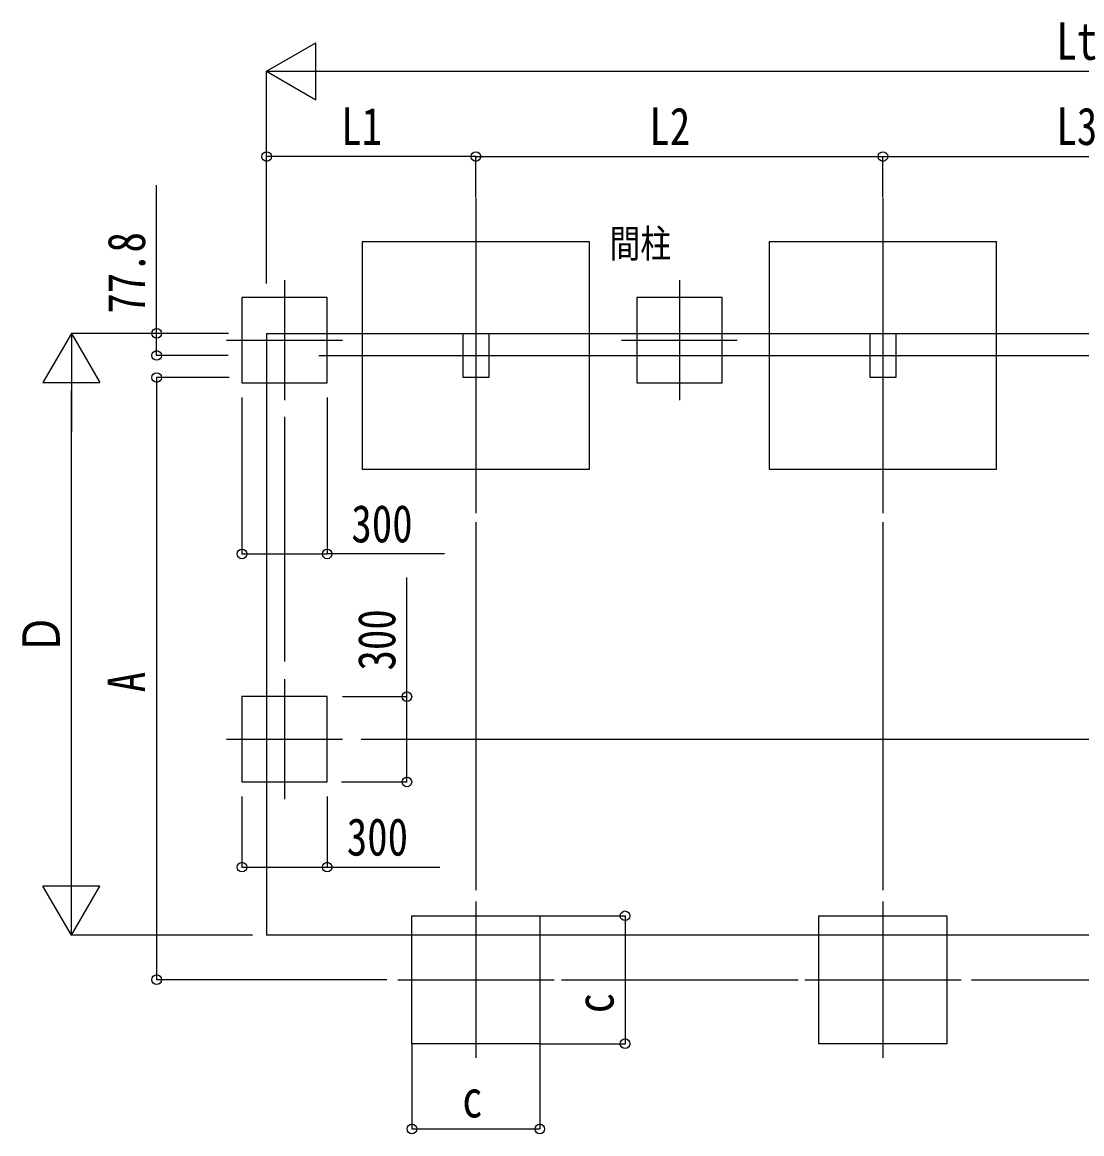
# Model space of a CAD drawing. Units: millimetres, scale not verified. Extents: x -16820 to 16820, y -11880 to 11880.
# Drawn here: x -4650 to -922, y 2494 to 6406 of the extents above; entities that cross this region are included whole.
import ezdxf
from ezdxf.enums import TextEntityAlignment as Align

# ---------------------------------------------------------------- set-up
doc = ezdxf.new("R2010")
doc.units = ezdxf.units.MM
doc.header["$LTSCALE"] = 40
for name, color, linetype in [('0-2_USER1', 3, 'Continuous'), ('0-3_YKK_12', 2, 'Continuous'), ('0-5_YKK_A1', 4, 'Continuous'), ('0-6_YKK_D', 6, 'Continuous')]:
    doc.layers.add(name, color=color, linetype=linetype)
doc.styles.add('ＭＳ ゴシック', font='')
doc.styles.get('ＭＳ ゴシック').set_extended_font_data('MS Gothic')

msp = doc.modelspace()

# ---------------------------------------------------------------- linework, layer by layer
at = {"layer": '0-3_YKK_12'}
for p, q in [((-3053.98, 5788.12), (-3053.98, 4677.95)), ((-1621.98, 5788.12), (-1621.98, 4677.95)), ((-3726.98, 5497.8), (-3726.98, 5075.18)), ((-2337.98, 5497.8), (-2337.98, 5075.18)), ((-3930.71, 5286.49), (-3523.25, 5286.49)), ((-2541.71, 5286.49), (-2134.25, 5286.49)), ((-3606.94, 5233.03), (1688.16, 5233.03)), ((-3726.98, 4093.8), (-3726.98, 3671.18)), ((-3930.71, 3882.49), (-3523.25, 3882.49)), ((-3053.98, 3311.28), (-3053.98, 2761.28)), ((-1621.98, 3311.28), (-1621.98, 2761.28)), ((-3328.98, 3036.28), (-2778.98, 3036.28)), ((-1896.98, 3036.28), (-1346.98, 3036.28))]:
    msp.add_line(p, q, dxfattribs=at)
at = {"layer": '0-5_YKK_A1'}
for p, q in [((-3789.98, 5310.83), (1978.02, 5310.83)), ((-3789.98, 5310.83), (-3789.98, 3192.83)), ((1978.02, 3192.83), (-3789.98, 3192.83))]:
    msp.add_line(p, q, dxfattribs=at)
for points in [[(-3453.98, 4833.03), (-2653.98, 4833.03), (-2653.98, 5633.03), (-3453.98, 5633.03)], [(-2021.98, 4833.03), (-1221.98, 4833.03), (-1221.98, 5633.03), (-2021.98, 5633.03)], [(-3876.98, 5136.49), (-3576.98, 5136.49), (-3576.98, 5436.49), (-3876.98, 5436.49)], [(-2487.98, 5136.49), (-2187.98, 5136.49), (-2187.98, 5436.49), (-2487.98, 5436.49)], [(-3099.18, 5310.83), (-3008.78, 5310.83), (-3008.78, 5155.33), (-3099.18, 5155.33)], [(-1667.18, 5310.83), (-1576.78, 5310.83), (-1576.78, 5155.33), (-1667.18, 5155.33)], [(-3876.98, 3732.49), (-3576.98, 3732.49), (-3576.98, 4032.49), (-3876.98, 4032.49)], [(-3278.98, 3261.28), (-2828.98, 3261.28), (-2828.98, 2811.28), (-3278.98, 2811.28)], [(-1846.98, 3261.28), (-1396.98, 3261.28), (-1396.98, 2811.28), (-1846.98, 2811.28)]]:
    msp.add_lwpolyline(points, close=True, dxfattribs=at)
at = {"layer": '0-6_YKK_D'}
for p, q in [((-3789.98, 6233.03), (-3616.78, 6333.03)), ((-3616.78, 6133.03), (-3616.78, 6333.03)), ((-3789.98, 5486.49), (-3789.98, 6234.03)), ((-3789.98, 6233.03), (-3616.78, 6133.03)), ((-3789.98, 6233.03), (-3443.57, 6233.03)), ((-3589.98, 6233.03), (1778.02, 6233.03)), ((-3789.98, 5789.84), (-3789.98, 5934.03)), ((-3053.98, 5933.03), (-3789.98, 5933.03)), ((-3053.98, 5789.84), (-3053.98, 5934.03)), ((-3053.98, 5789.84), (-3053.98, 5934.03)), ((-3053.98, 5933.03), (-1621.98, 5933.03)), ((-1621.98, 5789.84), (-1621.98, 5934.03)), ((-1621.98, 5789.84), (-1621.98, 5934.03)), ((-1621.98, 5933.03), (-189.98, 5933.03)), ((-4476.98, 5310.83), (-4576.98, 5137.63)), ((-3923.82, 5310.83), (-4477.98, 5310.83)), ((-4476.98, 5310.83), (-4376.98, 5137.63)), ((-4476.98, 5310.83), (-4476.98, 4964.42)), ((-3923.82, 5310.83), (-4177.98, 5310.83)), ((-3925.2, 5233.03), (-4177.98, 5233.03)), ((-4576.98, 5137.63), (-4376.98, 5137.63)), ((-3922.14, 5155.33), (-4177.98, 5155.33)), ((-4176.98, 5155.33), (-4176.98, 3036.33)), ((-4476.98, 3392.83), (-4476.98, 5110.83)), ((-3876.98, 5085.49), (-3876.98, 4533.7)), ((-3576.98, 5085.49), (-3576.98, 4533.7)), ((-3726.98, 5016.63), (-3726.98, 4156)), ((-3053.98, 4646.26), (-3053.98, 3351.4)), ((-1621.98, 4646.26), (-1621.98, 3351.4)), ((-3876.98, 4534.7), (-3576.98, 4534.7)), ((-3164.49, 4534.7), (-3576.98, 4534.7)), ((-3523.31, 4032.49), (-3295.67, 4032.49)), ((-3457.68, 3882.49), (1648.8, 3882.49)), ((-3526.26, 3732.49), (-3295.67, 3732.49)), ((-3876.98, 3681.49), (-3876.98, 3431.49)), ((-3576.98, 3681.49), (-3576.98, 3431.49)), ((-4476.98, 3192.83), (-4476.98, 3539.24)), ((-4476.98, 3192.83), (-4576.98, 3366.04)), ((-4376.98, 3366.04), (-4576.98, 3366.04)), ((-4476.98, 3192.83), (-4376.98, 3366.04)), ((-2827.98, 3261.28), (-2527.98, 3261.28)), ((-2528.98, 3261.28), (-2528.98, 2811.28)), ((-3839.98, 3192.83), (-4477.98, 3192.83)), ((-3367.4, 3036.33), (-4177.98, 3036.33)), ((-2752.68, 3036.28), (-1920.16, 3036.28)), ((-1310.71, 3036.28), (-491.96, 3036.28)), ((-3278.98, 2810.28), (-3278.98, 2510.28)), ((-2828.98, 2810.28), (-2828.98, 2510.28)), ((-2827.98, 2811.28), (-2527.98, 2811.28)), ((-3278.98, 2511.28), (-2828.98, 2511.28))]:
    msp.add_line(p, q, dxfattribs=at)
for points in [[(-4176.98, 5233.03), (-4176.98, 5310.83), (-4176.98, 5832.03)], [(-3296.67, 3732.49), (-3296.67, 4032.49), (-3296.67, 4451.89)], [(-3876.98, 3432.49), (-3576.98, 3432.49), (-3180.58, 3432.49)]]:
    msp.add_lwpolyline(points, dxfattribs=at)
for centre in [(-3789.98, 5933.03), (-3053.98, 5933.03), (-3053.98, 5933.03), (-1621.98, 5933.03), (-1621.98, 5933.03), (-4176.98, 5310.83), (-4176.98, 5233.03), (-4176.98, 5155.33), (-3876.98, 4534.7), (-3576.98, 4534.7), (-3296.67, 4032.49), (-3296.67, 3732.49), (-3876.98, 3432.49), (-3576.98, 3432.49), (-2528.98, 3261.28), (-4176.98, 3036.33), (-2528.98, 2811.28), (-3278.98, 2511.28), (-2828.98, 2511.28)]:
    msp.add_circle(centre, 17, dxfattribs=at)

# ---------------------------------------------------------------- texts
at = {"layer": '0-2_USER1', "style": 'ＭＳ ゴシック', "width": 0.8}
msp.add_text('間柱', height=98.97, dxfattribs=at).set_placement((-2583.64, 5547.4), align=Align.BOTTOM_LEFT)
at = {"layer": '0-6_YKK_D', "style": 'ＭＳ ゴシック', "width": 0.8}
for s, p in [('Lt', (-1011.58, 6234.03)), ('L1', (-3527.58, 5934.03)), ('L2', (-2443.58, 5934.03)), ('L3', (-1011.58, 5934.03)), ('300', (-3491.89, 4535.7)), ('300', (-3507.98, 3433.49)), ('c', (-3101.98, 2512.28))]:
    msp.add_text(s, height=132, dxfattribs=at).set_placement(p, align=Align.BOTTOM_LEFT)
for s, p in [('77.8', (-4177.98, 5379.83)), ('300', (-3297.67, 4124.49)), ('Ｄ', (-4477.98, 4179.83)), ('A', (-4177.98, 4047.83)), ('c', (-2529.98, 2918.23))]:
    msp.add_text(s, height=132, rotation=90, dxfattribs=at).set_placement(p, align=Align.BOTTOM_LEFT)

doc.saveas('drawing.dxf')
